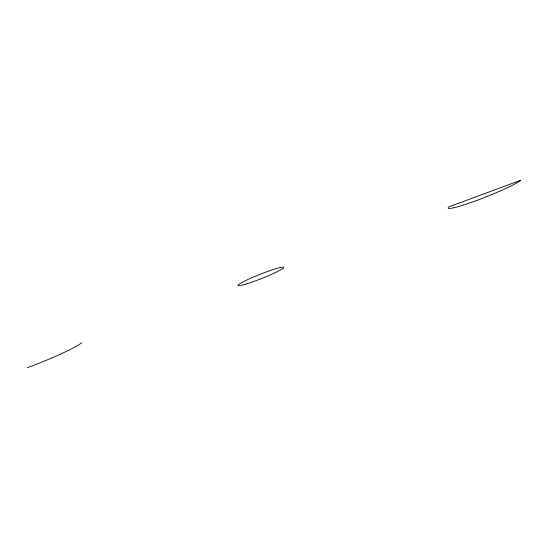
<?xml version="1.0" encoding="UTF-8"?>
<svg xmlns="http://www.w3.org/2000/svg" width="548" height="548" viewBox="0 0 548 548"><rect width="100%" height="100%" fill="white"/><g stroke="black" fill="none" stroke-linecap="round" stroke-linejoin="round"><path stroke-width="0.82" d="M81.666 342.719A49.204 4.459 -21.6 0 1 27.4 367.694M520.6 180.306L448.935 206.822A39.367 3.569 -21.6 0 0 477.192 200.287A39.367 3.569 -21.6 0 0 520.6 180.306M245.525 284.207A24.605 2.233 -21.6 0 0 283.213 268.143A24.605 2.233 -21.6 0 0 253.731 276.932A24.605 2.233 -21.6 0 0 245.525 284.207"/></g></svg>
